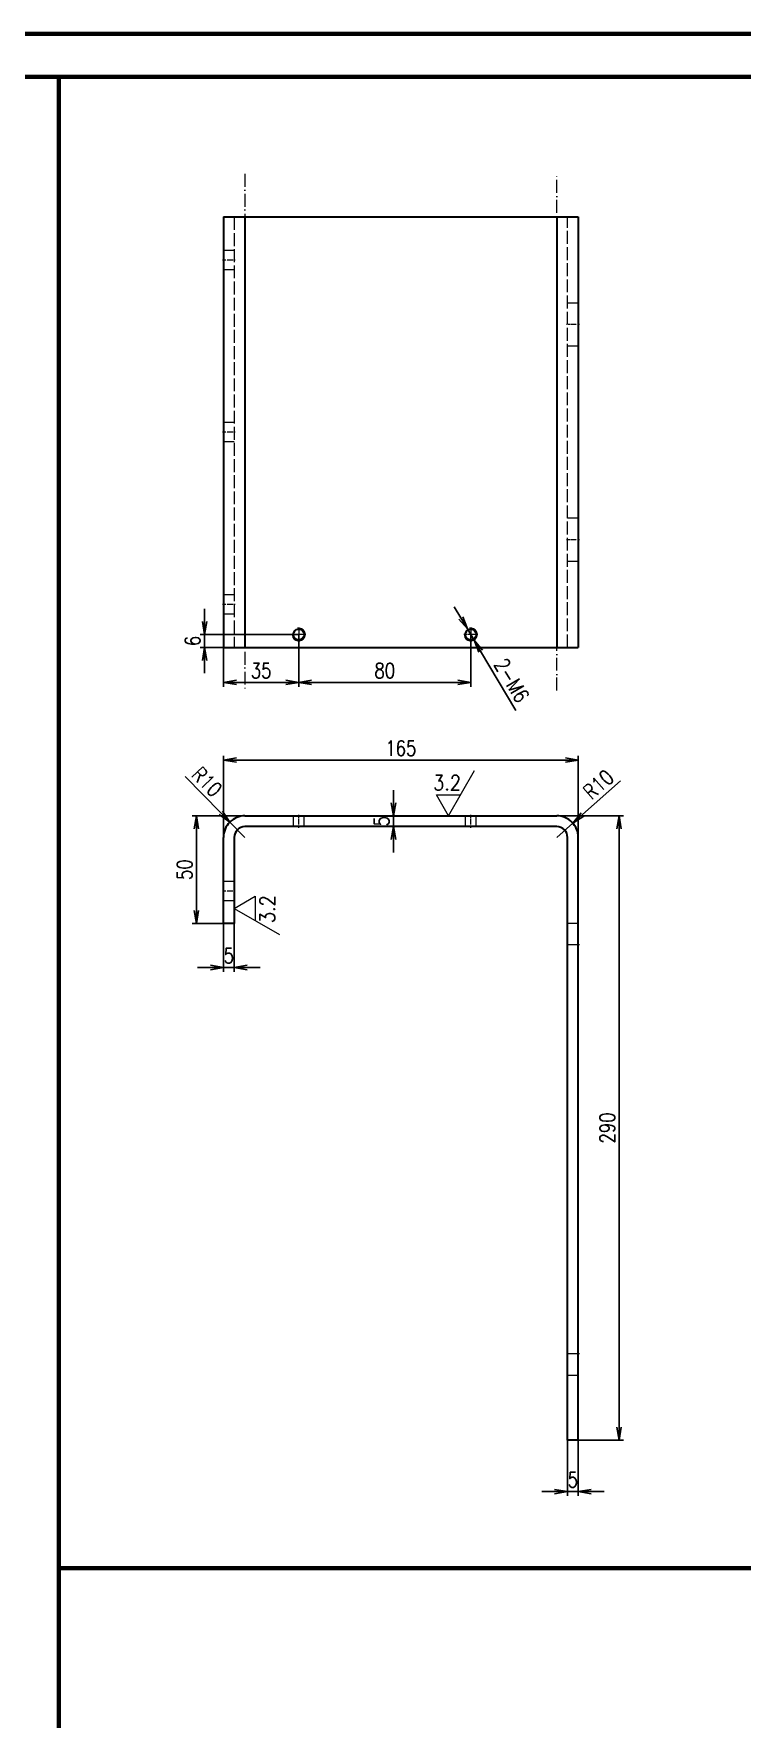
# Model space of a CAD drawing. Header units: millimetres. Extents: x 1333 to 104182, y -62616 to -5704.
# Drawn here: x 44319 to 44648, y -62186 to -61403 of the extents above; entities that cross this region are included whole.
import ezdxf
from ezdxf.enums import TextEntityAlignment as Align

# ---------------------------------------------------------------- set-up
doc = ezdxf.new("R2010")
doc.units = ezdxf.units.MM
doc.header["$LTSCALE"] = 0.5
doc.linetypes.add('DASHDOT', pattern=[18.5, 12, -3, 0.5, -3])
doc.linetypes.add('DASHED', pattern=[15, 12, -3])
for name, color, linetype in [('08', 1, 'Continuous'), ('11', 3, 'Continuous'), ('7标注层', 4, 'Continuous')]:
    doc.layers.add(name, color=color, linetype=linetype)
doc.styles.add('KAI', font='simplex.shx', dxfattribs={"width": 0.8, "bigfont": 'extfont.shx'})
doc.styles.get("Standard").update_dxf_attribs({"font": 'simplex.shx'})
doc.dimstyles.new('KAI-2', dxfattribs={"dimscale": 2, "dimtxt": 3.5, "dimasz": 3, "dimexe": 1, "dimexo": 0, "dimgap": 1, "dimtad": 1, "dimtoh": 1, "dimdsep": 46, "dimtxsty": 'KAI', "dimblk1": 'OPEN', "dimblk2": 'OPEN', "dimsah": 1, "dimcen": 0, "dimclrd": 7, "dimclre": 7, "dimclrt": 140, "dimazin": 2, "dimtfac": 0.7, "dimtix": 1, "dimtmove": 1, "dimatfit": 3, "dimldrblk": 'OPEN', "dimfxl": 0, "dimtvp": 1, "dimtolj": 2, "dimarcsym": 0})

# ---------------------------------------------------------------- blocks, each defined once
blk = doc.blocks.new('_Open')
at = {"color": 0, "linetype": 'ByBlock', "lineweight": -2}
for p, q in [((-1, 0.17), (0, 0)), ((-1, -0.17), (0, 0)), ((0, 0), (-1, 0))]:
    blk.add_line(p, q, dxfattribs=at)
blk = doc.blocks.new('*D79')
at = {"layer": '7标注层', "color": 7, "lineweight": -2, "transparency": 16777216}
for p, q in [((44407.2, -61816.21), (44407.2, -61838.68)), ((44412.2, -61816.21), (44412.2, -61838.68)), ((44401.2, -61836.68), (44395.2, -61836.68)), ((44407.2, -61836.68), (44412.2, -61836.68)), ((44418.2, -61836.68), (44424.2, -61836.68))]:
    blk.add_line(p, q, dxfattribs=at)
at = {"layer": 'Defpoints', "color": 0, "transparency": 16777216}
for p in [(44407.2, -61816.21), (44412.2, -61816.21), (44412.2, -61836.68)]:
    blk.add_point(p, dxfattribs=at)
at = {"layer": '7标注层', "color": 7, "lineweight": -2, "transparency": 16777216, "xscale": 6, "yscale": 6, "zscale": 6}
blk.add_blockref('_Open', (44407.2, -61836.68), dxfattribs=at)
at = {"layer": '7标注层', "color": 7, "lineweight": -2, "transparency": 16777216, "xscale": 6, "yscale": 6, "zscale": 6, "rotation": 180}
blk.add_blockref('_Open', (44412.2, -61836.68), dxfattribs=at)
at = {"layer": '7标注层', "color": 140, "transparency": 16777216, "insert": (44409.7, -61831.18), "char_height": 7, "attachment_point": 5, "style": 'KAI'}
blk.add_mtext('\\A2;5', dxfattribs=at)
blk = doc.blocks.new('*D80')
at = {"layer": '7标注层', "color": 7, "lineweight": -2, "transparency": 16777216}
for p, q in [((44567.2, -62056.21), (44567.2, -62082.19)), ((44572.2, -62056.21), (44572.2, -62082.19)), ((44561.2, -62080.19), (44555.2, -62080.19)), ((44567.2, -62080.19), (44572.2, -62080.19)), ((44578.2, -62080.19), (44584.2, -62080.19))]:
    blk.add_line(p, q, dxfattribs=at)
at = {"layer": 'Defpoints', "color": 0, "transparency": 16777216}
for p in [(44567.2, -62056.21), (44572.2, -62056.21), (44572.2, -62080.19)]:
    blk.add_point(p, dxfattribs=at)
at = {"layer": '7标注层', "color": 7, "lineweight": -2, "transparency": 16777216, "xscale": 6, "yscale": 6, "zscale": 6}
blk.add_blockref('_Open', (44567.2, -62080.19), dxfattribs=at)
at = {"layer": '7标注层', "color": 7, "lineweight": -2, "transparency": 16777216, "xscale": 6, "yscale": 6, "zscale": 6, "rotation": 180}
blk.add_blockref('_Open', (44572.2, -62080.19), dxfattribs=at)
at = {"layer": '7标注层', "color": 140, "transparency": 16777216, "insert": (44569.7, -62074.69), "char_height": 7, "attachment_point": 5, "style": 'KAI'}
blk.add_mtext('\\A2;5', dxfattribs=at)
blk = doc.blocks.new('*D81')
at = {"layer": '7标注层', "color": 7, "lineweight": -2, "transparency": 16777216}
for p, q in [((44562.2, -61766.21), (44593.2, -61766.21)), ((44591.2, -62050.21), (44591.2, -61772.21)), ((44572.2, -62056.21), (44593.2, -62056.21))]:
    blk.add_line(p, q, dxfattribs=at)
at = {"layer": 'Defpoints', "color": 0, "transparency": 16777216}
for p in [(44562.2, -61766.21), (44591.2, -61766.21), (44572.2, -62056.21)]:
    blk.add_point(p, dxfattribs=at)
at = {"layer": '7标注层', "color": 7, "lineweight": -2, "transparency": 16777216, "xscale": 6, "yscale": 6, "zscale": 6}
for p, rotation in [((44591.2, -61766.21), 90), ((44591.2, -62056.21), 270)]:
    blk.add_blockref('_Open', p, dxfattribs=dict(at, rotation=rotation))
at = {"layer": '7标注层', "color": 140, "transparency": 16777216, "insert": (44585.7, -61911.21), "char_height": 7, "attachment_point": 5, "rotation": 90, "style": 'KAI'}
blk.add_mtext('\\A2;290', dxfattribs=at)
blk = doc.blocks.new('*D82')
at = {"layer": '7标注层', "color": 7, "lineweight": -2, "transparency": 16777216}
for p, q in [((44407.2, -61776.21), (44407.2, -61738.29)), ((44566.2, -61740.29), (44413.2, -61740.29)), ((44572.2, -61776.21), (44572.2, -61738.29))]:
    blk.add_line(p, q, dxfattribs=at)
at = {"layer": 'Defpoints', "color": 0, "transparency": 16777216}
for p in [(44407.2, -61740.29), (44407.2, -61776.21), (44572.2, -61776.21)]:
    blk.add_point(p, dxfattribs=at)
at = {"layer": '7标注层', "color": 7, "lineweight": -2, "transparency": 16777216, "xscale": 6, "yscale": 6, "zscale": 6, "rotation": 180}
blk.add_blockref('_Open', (44407.2, -61740.29), dxfattribs=at)
at = {"layer": '7标注层', "color": 7, "lineweight": -2, "transparency": 16777216, "xscale": 6, "yscale": 6, "zscale": 6}
blk.add_blockref('_Open', (44572.2, -61740.29), dxfattribs=at)
at = {"layer": '7标注层', "color": 140, "transparency": 16777216, "insert": (44489.7, -61734.79), "char_height": 7, "attachment_point": 5, "style": 'KAI'}
blk.add_mtext('\\A2;165', dxfattribs=at)
blk = doc.blocks.new('*D83')
at = {"layer": '7标注层', "color": 7, "lineweight": -2, "transparency": 16777216}
for p, q in [((44417.2, -61766.21), (44392.64, -61766.21)), ((44394.64, -61810.21), (44394.64, -61772.21)), ((44407.2, -61816.21), (44392.64, -61816.21))]:
    blk.add_line(p, q, dxfattribs=at)
at = {"layer": 'Defpoints', "color": 0, "transparency": 16777216}
for p in [(44394.64, -61766.21), (44417.2, -61766.21), (44407.2, -61816.21)]:
    blk.add_point(p, dxfattribs=at)
at = {"layer": '7标注层', "color": 7, "lineweight": -2, "transparency": 16777216, "xscale": 6, "yscale": 6, "zscale": 6}
for p, rotation in [((44394.64, -61766.21), 90), ((44394.64, -61816.21), 270)]:
    blk.add_blockref('_Open', p, dxfattribs=dict(at, rotation=rotation))
at = {"layer": '7标注层', "color": 140, "transparency": 16777216, "insert": (44389.14, -61791.21), "char_height": 7, "attachment_point": 5, "rotation": 90, "style": 'KAI'}
blk.add_mtext('\\A2;50', dxfattribs=at)
blk = doc.blocks.new('*D84')
at = {"layer": '7标注层', "color": 7, "lineweight": -2, "transparency": 16777216}
for p, q in [((44486.28, -61760.21), (44486.28, -61754.21)), ((44479.91, -61766.21), (44488.28, -61766.21)), ((44479.91, -61771.21), (44488.28, -61771.21)), ((44486.28, -61766.21), (44486.28, -61771.21)), ((44486.28, -61777.21), (44486.28, -61783.21))]:
    blk.add_line(p, q, dxfattribs=at)
at = {"layer": 'Defpoints', "color": 0, "transparency": 16777216}
for p in [(44479.91, -61766.21), (44479.91, -61771.21), (44486.28, -61771.21)]:
    blk.add_point(p, dxfattribs=at)
at = {"layer": '7标注层', "color": 7, "lineweight": -2, "transparency": 16777216, "xscale": 6, "yscale": 6, "zscale": 6}
for p, rotation in [((44486.28, -61766.21), 270), ((44486.28, -61771.21), 90)]:
    blk.add_blockref('_Open', p, dxfattribs=dict(at, rotation=rotation))
at = {"layer": '7标注层', "color": 140, "transparency": 16777216, "insert": (44480.78, -61768.71), "char_height": 7, "attachment_point": 5, "rotation": 90, "style": 'KAI'}
blk.add_mtext('\\A2;5', dxfattribs=at)
blk = doc.blocks.new('*D85')
at = {"layer": '7标注层', "color": 7, "lineweight": -2, "transparency": 16777216}
for p, q in [((44389.43, -61747.97), (44405.98, -61764.8)), ((44417.2, -61776.21), (44410.18, -61769.08))]:
    blk.add_line(p, q, dxfattribs=at)
at = {"layer": 'Defpoints', "color": 0, "transparency": 16777216}
for p in [(44410.18, -61769.08), (44417.2, -61776.21)]:
    blk.add_point(p, dxfattribs=at)
at = {"layer": '7标注层', "color": 7, "lineweight": -2, "transparency": 16777216, "xscale": 6, "yscale": 6, "zscale": 6, "rotation": 314.5239668785746}
blk.add_blockref('_Open', (44410.18, -61769.08), dxfattribs=at)
at = {"layer": '7标注层', "color": 140, "transparency": 16777216, "insert": (44399.52, -61750.39), "char_height": 7, "attachment_point": 5, "rotation": 314.52397, "style": 'KAI'}
blk.add_mtext('\\A2;R10', dxfattribs=at)
blk = doc.blocks.new('*D86')
at = {"layer": '7标注层', "color": 7, "lineweight": -2, "transparency": 16777216}
for p, q in [((44591.78, -61749.88), (44574.15, -61765.57)), ((44562.2, -61776.21), (44569.67, -61769.56))]:
    blk.add_line(p, q, dxfattribs=at)
at = {"layer": 'Defpoints', "color": 0, "transparency": 16777216}
for p in [(44569.67, -61769.56), (44562.2, -61776.21)]:
    blk.add_point(p, dxfattribs=at)
at = {"layer": '7标注层', "color": 7, "lineweight": -2, "transparency": 16777216, "xscale": 6, "yscale": 6, "zscale": 6, "rotation": 221.6677082133668}
blk.add_blockref('_Open', (44569.67, -61769.56), dxfattribs=at)
at = {"layer": '7标注层', "color": 140, "transparency": 16777216, "insert": (44581.55, -61751.62), "char_height": 7, "attachment_point": 5, "rotation": 41.66771, "style": 'KAI'}
blk.add_mtext('\\A2;R10', dxfattribs=at)
blk = doc.blocks.new('*D96')
at = {"layer": '7标注层', "color": 7, "lineweight": -2, "transparency": 16777216}
for p, q in [((44442.2, -61681.97), (44442.2, -61706.2)), ((44407.2, -61687.97), (44407.2, -61706.2)), ((44436.2, -61704.2), (44413.2, -61704.2))]:
    blk.add_line(p, q, dxfattribs=at)
at = {"layer": 'Defpoints', "color": 0, "transparency": 16777216}
for p in [(44442.2, -61681.97), (44407.2, -61687.97), (44407.2, -61704.2)]:
    blk.add_point(p, dxfattribs=at)
at = {"layer": '7标注层', "color": 7, "lineweight": -2, "transparency": 16777216, "xscale": 6, "yscale": 6, "zscale": 6, "rotation": 180}
blk.add_blockref('_Open', (44407.2, -61704.2), dxfattribs=at)
at = {"layer": '7标注层', "color": 7, "lineweight": -2, "transparency": 16777216, "xscale": 6, "yscale": 6, "zscale": 6}
blk.add_blockref('_Open', (44442.2, -61704.2), dxfattribs=at)
at = {"layer": '7标注层', "color": 140, "transparency": 16777216, "insert": (44424.7, -61698.7), "char_height": 7, "attachment_point": 5, "style": 'KAI'}
blk.add_mtext('\\A2;35', dxfattribs=at)
blk = doc.blocks.new('*D97')
at = {"layer": '7标注层', "color": 7, "lineweight": -2, "transparency": 16777216}
for p, q in [((44398.41, -61675.97), (44398.41, -61669.97)), ((44442.2, -61681.97), (44396.41, -61681.97)), ((44398.41, -61681.97), (44398.41, -61687.97)), ((44407.2, -61687.97), (44396.41, -61687.97)), ((44398.41, -61693.97), (44398.41, -61699.97))]:
    blk.add_line(p, q, dxfattribs=at)
at = {"layer": 'Defpoints', "color": 0, "transparency": 16777216}
for p in [(44442.2, -61681.97), (44398.41, -61687.97), (44407.2, -61687.97)]:
    blk.add_point(p, dxfattribs=at)
at = {"layer": '7标注层', "color": 7, "lineweight": -2, "transparency": 16777216, "xscale": 6, "yscale": 6, "zscale": 6}
for p, rotation in [((44398.41, -61681.97), 270), ((44398.41, -61687.97), 90)]:
    blk.add_blockref('_Open', p, dxfattribs=dict(at, rotation=rotation))
at = {"layer": '7标注层', "color": 140, "transparency": 16777216, "insert": (44392.91, -61684.97), "char_height": 7, "attachment_point": 5, "rotation": 90, "style": 'KAI'}
blk.add_mtext('\\A2;6', dxfattribs=at)
blk = doc.blocks.new('*D98')
at = {"layer": '7标注层', "color": 7, "lineweight": -2, "transparency": 16777216}
for p, q in [((44442.2, -61681.97), (44442.2, -61706.2)), ((44522.2, -61681.97), (44522.2, -61706.2)), ((44448.2, -61704.2), (44516.2, -61704.2))]:
    blk.add_line(p, q, dxfattribs=at)
at = {"layer": 'Defpoints', "color": 0, "transparency": 16777216}
for p in [(44442.2, -61681.97), (44522.2, -61681.97), (44522.2, -61704.2)]:
    blk.add_point(p, dxfattribs=at)
at = {"layer": '7标注层', "color": 7, "lineweight": -2, "transparency": 16777216, "xscale": 6, "yscale": 6, "zscale": 6, "rotation": 180}
blk.add_blockref('_Open', (44442.2, -61704.2), dxfattribs=at)
at = {"layer": '7标注层', "color": 7, "lineweight": -2, "transparency": 16777216, "xscale": 6, "yscale": 6, "zscale": 6}
blk.add_blockref('_Open', (44522.2, -61704.2), dxfattribs=at)
at = {"layer": '7标注层', "color": 140, "transparency": 16777216, "insert": (44482.2, -61698.7), "char_height": 7, "attachment_point": 5, "style": 'KAI'}
blk.add_mtext('\\A2;80', dxfattribs=at)
blk = doc.blocks.new('*D99')
at = {"layer": '7标注层', "color": 7, "lineweight": -2, "transparency": 16777216}
for p, q in [((44517.59, -61674.24), (44514.53, -61669.08)), ((44520.66, -61679.4), (44523.73, -61684.55)), ((44543.23, -61717.32), (44526.8, -61689.71))]:
    blk.add_line(p, q, dxfattribs=at)
at = {"layer": 'Defpoints', "color": 0, "transparency": 16777216}
for p in [(44520.66, -61679.4), (44523.73, -61684.55)]:
    blk.add_point(p, dxfattribs=at)
at = {"layer": '7标注层', "color": 7, "lineweight": -2, "transparency": 16777216, "xscale": 6, "yscale": 6, "zscale": 6}
for p, rotation in [((44520.66, -61679.4), 300.7488075891718), ((44523.73, -61684.55), 120.7488075891718)]:
    blk.add_blockref('_Open', p, dxfattribs=dict(at, rotation=rotation))
at = {"layer": '7标注层', "color": 140, "transparency": 16777216, "insert": (44541.27, -61703.28), "char_height": 7, "attachment_point": 5, "rotation": 300.74881, "style": 'KAI'}
blk.add_mtext('\\A2;2-M6', dxfattribs=at)
blk = doc.blocks.new('ccd2')
at = {"color": 3, "lineweight": 13, "ltscale": 0.303109}
blk.add_line((53697.91, -20368.76), (53691.85, -20379.26), dxfattribs=at)
at = {"color": 3, "lineweight": 13, "ltscale": 0.141451}
for p, q in [((53697.91, -20368.76), (53700.74, -20373.66)), ((53700.74, -20373.66), (53695.08, -20373.66))]:
    blk.add_line(p, q, dxfattribs=at)
blk = doc.blocks.new('cct1')
at = {"color": 3, "lineweight": 13, "ltscale": 0.303109}
blk.add_line((53697.91, -20353.34), (53703.97, -20342.84), dxfattribs=at)
at = {"color": 3, "lineweight": 13, "ltscale": 0.141451}
for p, q in [((53697.91, -20353.34), (53695.08, -20348.44)), ((53695.08, -20348.44), (53700.74, -20348.44))]:
    blk.add_line(p, q, dxfattribs=at)
blk = doc.blocks.new('999')
at = {"color": 7, "lineweight": 70}
for p, q in [((73402, -10161.1), (75925, -10161.1)), ((73477, -10191.1), (75895, -10191.1))]:
    blk.add_line(p, q, dxfattribs=at)

msp = doc.modelspace()

# ---------------------------------------------------------------- linework, layer by layer
at = {"color": 7, "lineweight": 70}
for p, q in [((43597.462, -61402.825), (45279.462, -61402.825)), ((43647.462, -61422.825), (45259.462, -61422.825)), ((44330.595, -61422.825), (44330.595, -62570.825)), ((44330.595, -62115.733), (44979.462, -62115.733))]:
    msp.add_line(p, q, dxfattribs=at)
at = {"color": 1, "linetype": 'DASHDOT', "lineweight": 5}
for p, q in [((44417.196, -61467.974), (44417.196, -61707.975)), ((44562.196, -61707.975), (44562.196, -61467.974))]:
    msp.add_line(p, q, dxfattribs=at)
at = {"lineweight": 35}
for p, q in [((44407.196, -61487.974), (44407.196, -61687.974)), ((44417.196, -61487.974), (44417.196, -61687.974)), ((44417.196, -61487.974), (44562.196, -61487.974)), ((44562.196, -61487.974), (44562.196, -61687.974)), ((44572.196, -61487.974), (44572.196, -61687.974)), ((44417.196, -61687.974), (44562.196, -61687.974)), ((44417.196, -61766.205), (44562.196, -61766.205)), ((44562.196, -61771.205), (44417.196, -61771.205)), ((44407.196, -61816.205), (44407.196, -61776.205)), ((44412.196, -61776.205), (44412.196, -61816.205)), ((44567.196, -62056.205), (44567.196, -61776.205)), ((44572.196, -62056.205), (44572.196, -61776.205))]:
    msp.add_line(p, q, dxfattribs=at)
at = {"lineweight": 35, "ltscale": 0.25}
for p, q in [((44407.196, -61487.974), (44417.196, -61487.974)), ((44562.196, -61487.974), (44572.196, -61487.974)), ((44407.196, -61687.974), (44417.196, -61687.974)), ((44562.196, -61687.974), (44572.196, -61687.974))]:
    msp.add_line(p, q, dxfattribs=at)
at = {"color": 2, "linetype": 'DASHED', "lineweight": 5}
for p, q in [((44412.196, -61487.974), (44412.196, -61687.974)), ((44417.196, -61687.974), (44417.196, -61487.974)), ((44562.196, -61687.974), (44562.196, -61487.974)), ((44567.196, -61687.974), (44567.196, -61487.974))]:
    msp.add_line(p, q, dxfattribs=at)
at = {"color": 2, "linetype": 'DASHED', "lineweight": 5, "ltscale": 0.125}
for p, q in [((44412.196, -61503.474), (44407.196, -61503.474)), ((44412.196, -61512.474), (44407.196, -61512.474)), ((44572.196, -61527.974), (44567.196, -61527.974)), ((44572.196, -61547.974), (44567.196, -61547.974)), ((44412.196, -61583.474), (44407.196, -61583.474)), ((44412.196, -61592.474), (44407.196, -61592.474)), ((44572.196, -61627.974), (44567.196, -61627.974)), ((44572.196, -61647.974), (44567.196, -61647.974)), ((44412.196, -61663.474), (44407.196, -61663.474)), ((44412.196, -61672.474), (44407.196, -61672.474)), ((44439.696, -61771.205), (44439.696, -61766.205)), ((44444.696, -61771.205), (44444.696, -61766.205)), ((44519.696, -61771.205), (44519.696, -61766.205)), ((44524.696, -61771.205), (44524.696, -61766.205)), ((44412.196, -61796.705), (44407.196, -61796.705)), ((44412.196, -61796.705), (44407.196, -61796.705)), ((44412.196, -61796.705), (44407.196, -61796.705)), ((44412.196, -61805.705), (44407.196, -61805.705)), ((44412.196, -61805.705), (44407.196, -61805.705)), ((44412.196, -61805.705), (44407.196, -61805.705)), ((44572.196, -61816.205), (44567.196, -61816.205)), ((44572.196, -61816.205), (44567.196, -61816.205)), ((44572.196, -61826.205), (44567.196, -61826.205)), ((44572.196, -61826.205), (44567.196, -61826.205)), ((44572.196, -61826.205), (44567.196, -61826.205)), ((44572.196, -61826.205), (44567.196, -61826.205)), ((44572.196, -62016.205), (44567.196, -62016.205)), ((44572.196, -62016.205), (44567.196, -62016.205)), ((44572.196, -62016.205), (44567.196, -62016.205)), ((44572.196, -62016.205), (44567.196, -62016.205)), ((44572.196, -62026.205), (44567.196, -62026.205)), ((44572.196, -62026.205), (44567.196, -62026.205))]:
    msp.add_line(p, q, dxfattribs=at)
at = {"color": 1, "linetype": 'DASHDOT', "lineweight": 5, "ltscale": 0.150024}
for p, q in [((44412.696, -61507.974), (44406.695, -61507.974)), ((44572.696, -61537.974), (44566.695, -61537.974)), ((44412.696, -61587.974), (44406.695, -61587.974)), ((44572.696, -61637.974), (44566.695, -61637.974)), ((44412.696, -61667.974), (44406.695, -61667.974)), ((44412.696, -61801.205), (44406.695, -61801.205)), ((44572.696, -61826.205), (44566.695, -61826.205)), ((44572.696, -62016.205), (44566.695, -62016.205))]:
    msp.add_line(p, q, dxfattribs=at)
at = {"color": 1, "linetype": 'DASHDOT', "lineweight": 5, "ltscale": 0.1625}
for p, q in [((44442.196, -61678.724), (44442.196, -61685.224)), ((44522.196, -61678.724), (44522.196, -61685.224)), ((44445.446, -61681.974), (44438.946, -61681.974)), ((44525.446, -61681.974), (44518.946, -61681.974))]:
    msp.add_line(p, q, dxfattribs=at)
at = {"color": 1, "linetype": 'DASHDOT', "lineweight": 5, "ltscale": 0.15}
for p, q in [((44442.196, -61771.705), (44442.196, -61765.705)), ((44522.196, -61771.705), (44522.196, -61765.705))]:
    msp.add_line(p, q, dxfattribs=at)
at = {"lineweight": 35, "ltscale": 0.125}
for p, q in [((44412.196, -61816.205), (44407.196, -61816.205)), ((44572.196, -62056.205), (44567.196, -62056.205))]:
    msp.add_line(p, q, dxfattribs=at)
at = {"color": 3}
msp.add_lwpolyline([(43597.462, -61402.825), (45279.462, -61402.825), (45279.462, -62590.825), (43597.462, -62590.825)], close=True, dxfattribs=at)
at = {"lineweight": 35}
for centre in [(44442.196, -61681.974), (44522.196, -61681.974)]:
    msp.add_circle(centre, 2.5, dxfattribs=at)
at = {"color": 1, "lineweight": 13}
for centre in [(44442.196, -61681.974), (44522.196, -61681.974)]:
    msp.add_arc(centre, 3, 169.999993, 100.000014, dxfattribs=at)
at = {"lineweight": 35}
for centre, radius, start, end in [((44417.196, -61776.205), 10, 90.000003, 180.000009), ((44417.196, -61776.205), 5, 90.000003, 180.000009), ((44562.196, -61776.205), 10, 0.000002, 90.000003), ((44562.196, -61776.205), 5, 0.000002, 90.000003)]:
    msp.add_arc(centre, radius, start, end, dxfattribs=at)
at = {"layer": '11'}
msp.add_lwpolyline([(43597.462, -61402.825), (45279.462, -61402.825), (45279.462, -62590.825), (43597.462, -62590.825)], close=True, dxfattribs=at)

# ---------------------------------------------------------------- block references
at = {"layer": '08', "color": 55, "xscale": 0.6666666666860692, "yscale": 0.6666666666642413, "zscale": 0.6666666666666666}
msp.add_blockref('999', (-5337.19, -54628.745), dxfattribs=at)
at = {"layer": '08', "color": 3, "xscale": 2, "yscale": 2, "zscale": 2}
msp.add_blockref('cct1', (-62883.961, -21059.518), dxfattribs=at)
at = {"layer": '08', "color": 3, "xscale": 2, "yscale": 2, "zscale": 2, "rotation": 90}
msp.add_blockref('ccd2', (3674.678, -169205.011), dxfattribs=at)

# ---------------------------------------------------------------- texts
at = {"color": 3, "lineweight": 13, "width": 0.880907}
msp.add_text('3.2', height=7, dxfattribs=at).set_placement((44504.696, -61754.305), (44517.616, -61754.305), align=Align.FIT)
msp.add_text('3.2', height=7, rotation=90.000008, dxfattribs=at).set_placement((44431.096, -61816.05), (44431.096, -61803.13), align=Align.FIT)

# ---------------------------------------------------------------- dimensions: what is measured, and where the dimension line sits
at = {"layer": '7标注层', "color": 3}
for base, p1, p2, picture, middle in [((44398.408, -61687.974), (44442.196, -61681.974), (44407.196, -61687.974), '*D97', (44392.908, -61684.974)), ((44486.278, -61771.205), (44479.914, -61766.205), (44479.914, -61771.205), '*D84', (44480.778, -61768.705)), ((44394.644, -61766.205), (44407.196, -61816.205), (44417.196, -61766.205), '*D83', (44389.144, -61791.205)), ((44591.204, -61766.205), (44572.196, -62056.205), (44562.196, -61766.205), '*D81', (44585.704, -61911.205))]:
    dim = msp.add_linear_dim(base=base, p1=p1, p2=p2, angle=90, dimstyle='KAI-2', dxfattribs=at)
    dim.commit()
    dim.dimension.update_dxf_attribs({"geometry": picture, "text_midpoint": middle})
dim = msp.add_diameter_dim_2p(p1=(44520.662, -61679.396), p2=(44523.73, -61684.552), dimstyle='KAI-2', override={"dimpost": '2-M<>'}, dxfattribs=at)
dim.commit()
dim.dimension.update_dxf_attribs({"geometry": '*D99', "text_midpoint": (44541.272, -61703.283)})
for base, p1, p2, picture, middle in [((44407.196, -61704.202), (44442.196, -61681.974), (44407.196, -61687.974), '*D96', (44424.696, -61698.702)), ((44522.196, -61704.202), (44442.196, -61681.974), (44522.196, -61681.974), '*D98', (44482.196, -61698.702)), ((44407.196, -61740.29), (44572.196, -61776.205), (44407.196, -61776.205), '*D82', (44489.696, -61734.79)), ((44412.196, -61836.68), (44407.196, -61816.205), (44412.196, -61816.205), '*D79', (44409.696, -61831.18)), ((44572.196, -62080.186), (44567.196, -62056.205), (44572.196, -62056.205), '*D80', (44569.696, -62074.686))]:
    dim = msp.add_linear_dim(base=base, p1=p1, p2=p2, dimstyle='KAI-2', dxfattribs=at)
    dim.commit()
    dim.dimension.update_dxf_attribs({"geometry": picture, "text_midpoint": middle})
for center, mpoint, picture, middle in [((44417.196, -61776.205), (44410.184, -61769.076), '*D85', (44399.52, -61750.389)), ((44562.196, -61776.205), (44569.666, -61769.557), '*D86', (44581.547, -61751.62))]:
    dim = msp.add_radius_dim(center=center, mpoint=mpoint, dimstyle='KAI-2', dxfattribs=at)
    dim.commit()
    dim.dimension.update_dxf_attribs({"geometry": picture, "text_midpoint": middle})

doc.saveas('drawing.dxf')
